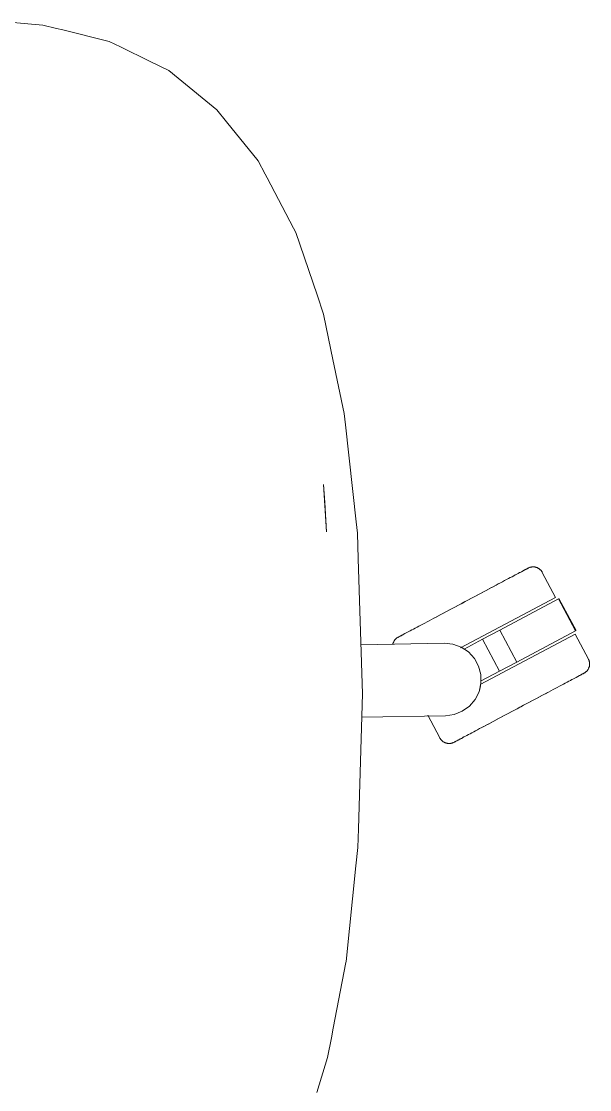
# Model space of a CAD drawing. Header units: millimetres. Extents: x 155927 to 326028, y -36033 to 97293.
# Drawn here: x 191322.5 to 191542.1, y 32012.3 to 32425.4 of the extents above; entities that cross this region are included whole.
import ezdxf

# ---------------------------------------------------------------- set-up
doc = ezdxf.new("R2010")
doc.units = ezdxf.units.MM
doc.header["$MEASUREMENT"] = 0
doc.layers.add('G-IMPT', color=8, linetype='CONTINUOUS', lineweight=9)
doc.layers.add('I-FURN', color=8, linetype='CONTINUOUS', lineweight=9)

msp = doc.modelspace()

# ---------------------------------------------------------------- linework, layer by layer
at = {"layer": 'G-IMPT'}
for p, q in [((191314.94, 32425.37), (191330.82, 32423.92)), ((191330.82, 32423.92), (191336.11, 32422.63)), ((191338.48, 32422.04), (191336.11, 32422.63)), ((191356.42, 32417.64), (191338.48, 32422.04)), ((191360.79, 32415.49), (191356.42, 32417.64)), ((191360.79, 32415.49), (191372.25, 32409.85)), ((191379.42, 32406.32), (191372.25, 32409.85)), ((191383.07, 32403.35), (191379.42, 32406.32)), ((191383.07, 32403.35), (191398.02, 32391.18)), ((191398.02, 32391.18), (191401.78, 32386.51)), ((191413.99, 32371.38), (191401.78, 32386.51)), ((191413.99, 32371.38), (191416.69, 32366.25)), ((191417.42, 32364.87), (191416.69, 32366.25)), ((191417.42, 32364.87), (191427.72, 32345.37)), ((191427.72, 32345.37), (191428.59, 32343.71)), ((191436.74, 32319.62), (191428.59, 32343.71)), ((191436.74, 32319.62), (191439.26, 32312.18)), ((191442.13, 32298.36), (191439.26, 32312.18)), ((191442.89, 32294.68), (191442.13, 32298.36)), ((191442.89, 32294.68), (191447.24, 32273.74)), ((191447.24, 32273.74), (191447.73, 32269.32)), ((191451.86, 32231.87), (191447.73, 32269.32)), ((191439.21, 32246.32), (191439.82, 32239.37)), ((191440.46, 32228.04), (191439.21, 32246.32)), ((191440.46, 32228.04), (191439.82, 32239.37)), ((191451.86, 32231.87), (191452.34, 32227.5)), ((191452.66, 32217.56), (191452.34, 32227.5)), ((191452.66, 32217.56), (191454.37, 32165.38)), ((191454.37, 32165.38), (191452.75, 32113.21)), ((191452.75, 32113.21), (191452.53, 32105.95)), ((191451.8, 32098.89), (191452.53, 32105.95)), ((191447.97, 32061.9), (191451.8, 32098.89)), ((191443.02, 32036.06), (191447.89, 32061.43)), ((191447.97, 32061.9), (191447.89, 32061.43)), ((191443.02, 32036.06), (191442.31, 32032.39)), ((191440.86, 32024.79), (191442.31, 32032.39)), ((191436.66, 32011.18), (191440.86, 32024.79))]:
    msp.add_line(p, q, dxfattribs=at)
at = {"layer": 'I-FURN'}
for p, q in [((191517.24, 32213.37), (191517.51, 32213.52)), ((191517.65, 32213.59), (191517.39, 32213.45)), ((191517.51, 32213.52), (191517.75, 32213.65)), ((191517.87, 32213.71), (191517.65, 32213.59)), ((191517.75, 32213.65), (191517.96, 32213.75)), ((191518.05, 32213.8), (191517.87, 32213.71)), ((191517.96, 32213.75), (191518.12, 32213.84)), ((191518.19, 32213.88), (191518.05, 32213.8)), ((191518.12, 32213.84), (191518.24, 32213.9)), ((191518.29, 32213.93), (191518.19, 32213.88)), ((191518.24, 32213.9), (191518.32, 32213.95)), ((191518.35, 32213.96), (191518.29, 32213.93)), ((191518.32, 32213.95), (191518.36, 32213.97)), ((191518.37, 32213.97), (191518.35, 32213.96)), ((191518.36, 32213.97), (191518.37, 32213.97)), ((191518.37, 32213.97), (191518.51, 32214.04)), ((191518.51, 32214.04), (191518.66, 32214.11)), ((191518.66, 32214.11), (191518.81, 32214.17)), ((191518.81, 32214.17), (191518.96, 32214.23)), ((191518.96, 32214.23), (191519.11, 32214.28)), ((191519.11, 32214.28), (191519.27, 32214.32)), ((191519.27, 32214.32), (191519.43, 32214.36)), ((191519.43, 32214.36), (191519.59, 32214.39)), ((191519.59, 32214.39), (191519.74, 32214.41)), ((191519.74, 32214.41), (191519.9, 32214.43)), ((191519.9, 32214.43), (191520.07, 32214.44)), ((191520.07, 32214.44), (191520.23, 32214.44)), ((191520.23, 32214.44), (191520.39, 32214.44)), ((191520.39, 32214.44), (191520.55, 32214.43)), ((191520.55, 32214.43), (191520.71, 32214.42)), ((191520.71, 32214.42), (191520.87, 32214.4)), ((191520.87, 32214.4), (191521.03, 32214.37)), ((191521.03, 32214.37), (191521.19, 32214.34)), ((191521.19, 32214.34), (191521.34, 32214.3)), ((191521.34, 32214.3), (191521.5, 32214.25)), ((191521.5, 32214.25), (191521.65, 32214.2)), ((191521.65, 32214.2), (191521.8, 32214.14)), ((191521.8, 32214.14), (191521.95, 32214.07)), ((191521.95, 32214.07), (191522.09, 32214)), ((191522.09, 32214), (191522.23, 32213.93)), ((191522.23, 32213.93), (191522.37, 32213.85)), ((191522.37, 32213.85), (191522.51, 32213.76)), ((191522.51, 32213.76), (191522.64, 32213.67)), ((191522.64, 32213.67), (191522.77, 32213.57)), ((191522.77, 32213.57), (191522.89, 32213.47)), ((191522.89, 32213.47), (191523.01, 32213.36)), ((191510.01, 32209.53), (191509.25, 32209.12)), ((191510.75, 32209.92), (191510.01, 32209.53)), ((191511.45, 32210.29), (191510.75, 32209.92)), ((191512.13, 32210.65), (191511.45, 32210.29)), ((191512.78, 32211), (191512.13, 32210.65)), ((191513.39, 32211.33), (191512.78, 32211)), ((191513.98, 32211.64), (191513.39, 32211.33)), ((191513.67, 32211.47), (191514.24, 32211.77)), ((191514.53, 32211.93), (191513.98, 32211.64)), ((191514.24, 32211.77), (191514.77, 32212.06)), ((191515.05, 32212.21), (191514.53, 32211.93)), ((191514.77, 32212.06), (191515.27, 32212.33)), ((191515.53, 32212.46), (191515.05, 32212.21)), ((191515.27, 32212.33), (191515.74, 32212.57)), ((191515.98, 32212.7), (191515.53, 32212.46)), ((191515.74, 32212.57), (191516.17, 32212.8)), ((191516.39, 32212.92), (191515.98, 32212.7)), ((191516.17, 32212.8), (191516.56, 32213.01)), ((191516.76, 32213.12), (191516.39, 32212.92)), ((191516.56, 32213.01), (191516.92, 32213.2)), ((191517.09, 32213.29), (191516.76, 32213.12)), ((191516.92, 32213.2), (191517.24, 32213.37)), ((191517.39, 32213.45), (191517.09, 32213.29)), ((191523.01, 32213.36), (191523.13, 32213.25)), ((191523.13, 32213.25), (191523.24, 32213.13)), ((191523.24, 32213.13), (191523.35, 32213.01)), ((191523.35, 32213.01), (191523.45, 32212.88)), ((191523.45, 32212.88), (191523.54, 32212.75)), ((191523.54, 32212.75), (191523.63, 32212.62)), ((191523.63, 32212.62), (191523.72, 32212.48)), ((191523.72, 32212.48), (191523.8, 32212.34)), ((191523.8, 32212.34), (191523.82, 32212.31)), ((191528.97, 32202.62), (191523.82, 32212.31)), ((191502.34, 32205.45), (191501.4, 32204.95)), ((191501.83, 32205.18), (191502.77, 32205.68)), ((191503.27, 32205.94), (191502.34, 32205.45)), ((191502.77, 32205.68), (191503.69, 32206.17)), ((191504.18, 32206.43), (191503.27, 32205.94)), ((191503.69, 32206.17), (191504.6, 32206.65)), ((191505.08, 32206.91), (191504.18, 32206.43)), ((191504.6, 32206.65), (191505.49, 32207.12)), ((191505.96, 32207.37), (191505.08, 32206.91)), ((191505.49, 32207.12), (191506.35, 32207.58)), ((191506.81, 32207.83), (191505.96, 32207.37)), ((191506.35, 32207.58), (191507.2, 32208.03)), ((191507.65, 32208.27), (191506.81, 32207.83)), ((191508.46, 32208.7), (191507.65, 32208.27)), ((191509.25, 32209.12), (191508.46, 32208.7)), ((191528.97, 32202.62), (191492.22, 32183.08)), ((191494.51, 32201.29), (191493.5, 32200.75)), ((191493.97, 32201), (191494.97, 32201.53)), ((191495.51, 32201.82), (191494.51, 32201.29)), ((191494.97, 32201.53), (191495.97, 32202.06)), ((191496.51, 32202.35), (191495.51, 32201.82)), ((191495.97, 32202.06), (191496.97, 32202.59)), ((191497.5, 32202.88), (191496.51, 32202.35)), ((191496.97, 32202.59), (191497.96, 32203.12)), ((191498.49, 32203.4), (191497.5, 32202.88)), ((191497.96, 32203.12), (191498.94, 32203.64)), ((191499.47, 32203.92), (191498.49, 32203.4)), ((191498.94, 32203.64), (191499.92, 32204.16)), ((191500.44, 32204.44), (191499.47, 32203.92)), ((191499.92, 32204.16), (191500.88, 32204.67)), ((191501.4, 32204.95), (191500.44, 32204.44)), ((191500.88, 32204.67), (191501.83, 32205.18)), ((191507.38, 32190.01), (191530.09, 32202.08)), ((191530.09, 32202.08), (191536.67, 32189.72)), ((191536.84, 32189.81), (191530.26, 32202.18)), ((191486.55, 32197.05), (191485.58, 32196.54)), ((191486.03, 32196.77), (191486.99, 32197.29)), ((191487.52, 32197.57), (191486.55, 32197.05)), ((191486.99, 32197.29), (191487.97, 32197.81)), ((191488.5, 32198.09), (191487.52, 32197.57)), ((191487.97, 32197.81), (191488.96, 32198.33)), ((191489.5, 32198.62), (191488.5, 32198.09)), ((191488.96, 32198.33), (191489.95, 32198.86)), ((191490.49, 32199.15), (191489.5, 32198.62)), ((191489.95, 32198.86), (191490.95, 32199.39)), ((191491.49, 32199.68), (191490.49, 32199.15)), ((191490.95, 32199.39), (191491.96, 32199.93)), ((191492.5, 32200.22), (191491.49, 32199.68)), ((191491.96, 32199.93), (191492.96, 32200.46)), ((191493.5, 32200.75), (191492.5, 32200.22)), ((191492.96, 32200.46), (191493.97, 32201)), ((191479.26, 32193.18), (191478.44, 32192.74)), ((191480.11, 32193.63), (191479.26, 32193.18)), ((191480.98, 32194.09), (191480.11, 32193.63)), ((191481.87, 32194.56), (191480.98, 32194.09)), ((191482.77, 32195.04), (191481.87, 32194.56)), ((191482.28, 32194.78), (191483.19, 32195.27)), ((191483.69, 32195.53), (191482.77, 32195.04)), ((191483.19, 32195.27), (191484.12, 32195.76)), ((191484.63, 32196.03), (191483.69, 32195.53)), ((191484.12, 32195.76), (191485.07, 32196.27)), ((191485.58, 32196.54), (191484.63, 32196.03)), ((191485.07, 32196.27), (191486.03, 32196.77)), ((191470.49, 32188.51), (191470.94, 32188.75)), ((191471.19, 32188.89), (191470.73, 32188.64)), ((191470.94, 32188.75), (191471.42, 32189.01)), ((191471.69, 32189.15), (191471.19, 32188.89)), ((191471.42, 32189.01), (191471.93, 32189.28)), ((191472.23, 32189.44), (191471.69, 32189.15)), ((191471.93, 32189.28), (191472.49, 32189.58)), ((191472.8, 32189.74), (191472.23, 32189.44)), ((191472.49, 32189.58), (191473.07, 32189.89)), ((191473.4, 32190.06), (191472.8, 32189.74)), ((191474.03, 32190.4), (191473.4, 32190.06)), ((191474.7, 32190.75), (191474.03, 32190.4)), ((191475.39, 32191.12), (191474.7, 32190.75)), ((191476.11, 32191.5), (191475.39, 32191.12)), ((191476.86, 32191.9), (191476.11, 32191.5)), ((191477.64, 32192.31), (191476.86, 32191.9)), ((191478.44, 32192.74), (191477.64, 32192.31)), ((191500.74, 32186.48), (191507.38, 32190.01)), ((191507.38, 32190.01), (191513.96, 32177.65)), ((191536.67, 32189.72), (191513.96, 32177.65)), ((191453.75, 32184.34), (191485.94, 32184.9)), ((191466.06, 32184.61), (191466.1, 32184.76)), ((191466.1, 32184.76), (191466.15, 32184.92)), ((191466.15, 32184.92), (191466.2, 32185.07)), ((191466.2, 32185.07), (191466.26, 32185.22)), ((191466.26, 32185.22), (191466.33, 32185.37)), ((191466.33, 32185.37), (191466.4, 32185.51)), ((191466.4, 32185.51), (191466.47, 32185.65)), ((191466.47, 32185.65), (191466.55, 32185.79)), ((191466.55, 32185.79), (191466.64, 32185.93)), ((191466.64, 32185.93), (191466.73, 32186.06)), ((191466.73, 32186.06), (191466.83, 32186.19)), ((191466.83, 32186.19), (191466.93, 32186.31)), ((191466.93, 32186.31), (191467.04, 32186.43)), ((191467.04, 32186.43), (191467.15, 32186.55)), ((191467.15, 32186.55), (191467.27, 32186.66)), ((191467.27, 32186.66), (191467.39, 32186.77)), ((191467.39, 32186.77), (191467.52, 32186.87)), ((191467.52, 32186.87), (191467.65, 32186.96)), ((191467.65, 32186.96), (191467.78, 32187.05)), ((191467.78, 32187.05), (191467.92, 32187.14)), ((191467.92, 32187.14), (191468.06, 32187.22)), ((191468.06, 32187.22), (191468.1, 32187.24)), ((191468.14, 32187.27), (191468.1, 32187.24)), ((191468.1, 32187.24), (191468.12, 32187.25)), ((191468.1, 32187.24), (191468.1, 32187.24)), ((191468.12, 32187.25), (191468.18, 32187.28)), ((191468.22, 32187.31), (191468.14, 32187.27)), ((191468.18, 32187.28), (191468.28, 32187.34)), ((191468.35, 32187.37), (191468.22, 32187.31)), ((191468.28, 32187.34), (191468.42, 32187.41)), ((191468.51, 32187.46), (191468.35, 32187.37)), ((191468.42, 32187.41), (191468.6, 32187.51)), ((191468.71, 32187.57), (191468.51, 32187.46)), ((191468.6, 32187.51), (191468.82, 32187.62)), ((191468.95, 32187.7), (191468.71, 32187.57)), ((191468.82, 32187.62), (191469.07, 32187.76)), ((191469.23, 32187.84), (191468.95, 32187.7)), ((191469.07, 32187.76), (191469.37, 32187.92)), ((191469.55, 32188.01), (191469.23, 32187.84)), ((191469.37, 32187.92), (191469.71, 32188.1)), ((191469.9, 32188.2), (191469.55, 32188.01)), ((191469.71, 32188.1), (191470.08, 32188.3)), ((191470.3, 32188.41), (191469.9, 32188.2)), ((191470.08, 32188.3), (191470.49, 32188.51)), ((191470.73, 32188.64), (191470.3, 32188.41)), ((191485.94, 32184.9), (191489.3, 32184.55)), ((191493.6, 32182.68), (191500.74, 32186.48)), ((191536.48, 32188.49), (191499.76, 32168.97)), ((191500.74, 32186.48), (191507.32, 32174.12)), ((191541.63, 32178.81), (191536.48, 32188.49)), ((191489.3, 32184.55), (191492.47, 32183.41)), ((191492.47, 32183.41), (191495.28, 32181.54)), ((191495.28, 32181.54), (191497.56, 32179.05)), ((191497.56, 32179.05), (191499.18, 32176.1)), ((191513.96, 32177.65), (191507.32, 32174.12)), ((191541.63, 32178.81), (191541.7, 32178.66)), ((191541.7, 32178.66), (191541.77, 32178.52)), ((191541.77, 32178.52), (191541.83, 32178.37)), ((191541.83, 32178.37), (191541.89, 32178.22)), ((191541.89, 32178.22), (191541.94, 32178.06)), ((191541.94, 32178.06), (191541.98, 32177.91)), ((191541.98, 32177.91), (191542.02, 32177.75)), ((191542.02, 32177.75), (191542.05, 32177.59)), ((191542.06, 32176.31), (191542.03, 32176.15)), ((191542.05, 32177.59), (191542.07, 32177.43)), ((191542.08, 32176.47), (191542.06, 32176.31)), ((191542.07, 32177.43), (191542.09, 32177.27)), ((191542.09, 32176.63), (191542.08, 32176.47)), ((191542.09, 32177.27), (191542.1, 32177.11)), ((191542.1, 32176.79), (191542.09, 32176.63)), ((191542.1, 32177.11), (191542.1, 32176.95)), ((191542.1, 32176.95), (191542.1, 32176.79)), ((191499.18, 32176.1), (191500.04, 32172.83)), ((191500.04, 32172.83), (191500.1, 32169.46)), ((191507.32, 32174.12), (191500.17, 32170.32)), ((191537.33, 32171.96), (191537.76, 32172.19)), ((191537.98, 32172.3), (191537.57, 32172.08)), ((191537.76, 32172.19), (191538.16, 32172.4)), ((191538.35, 32172.5), (191537.98, 32172.3)), ((191538.16, 32172.4), (191538.51, 32172.58)), ((191538.69, 32172.68), (191538.35, 32172.5)), ((191538.51, 32172.58), (191538.83, 32172.75)), ((191538.99, 32172.84), (191538.69, 32172.68)), ((191538.83, 32172.75), (191539.11, 32172.9)), ((191539.24, 32172.97), (191538.99, 32172.84)), ((191539.11, 32172.9), (191539.35, 32173.03)), ((191539.46, 32173.09), (191539.24, 32172.97)), ((191539.35, 32173.03), (191539.55, 32173.14)), ((191539.64, 32173.19), (191539.46, 32173.09)), ((191539.55, 32173.14), (191539.71, 32173.22)), ((191539.78, 32173.26), (191539.64, 32173.19)), ((191539.71, 32173.22), (191539.84, 32173.29)), ((191539.88, 32173.31), (191539.78, 32173.26)), ((191539.84, 32173.29), (191539.92, 32173.33)), ((191539.95, 32173.35), (191539.88, 32173.31)), ((191539.92, 32173.33), (191539.96, 32173.35)), ((191539.97, 32173.36), (191539.95, 32173.35)), ((191539.96, 32173.35), (191539.97, 32173.36)), ((191540, 32173.38), (191539.97, 32173.36)), ((191540.14, 32173.46), (191540, 32173.38)), ((191540.28, 32173.54), (191540.14, 32173.46)), ((191540.41, 32173.63), (191540.28, 32173.54)), ((191540.54, 32173.73), (191540.41, 32173.63)), ((191540.67, 32173.83), (191540.54, 32173.73)), ((191540.79, 32173.94), (191540.67, 32173.83)), ((191540.91, 32174.05), (191540.79, 32173.94)), ((191541.02, 32174.16), (191540.91, 32174.05)), ((191541.13, 32174.28), (191541.02, 32174.16)), ((191541.23, 32174.41), (191541.13, 32174.28)), ((191541.33, 32174.54), (191541.23, 32174.41)), ((191541.42, 32174.67), (191541.33, 32174.54)), ((191541.51, 32174.8), (191541.42, 32174.67)), ((191541.59, 32174.94), (191541.51, 32174.8)), ((191541.66, 32175.09), (191541.59, 32174.94)), ((191541.73, 32175.23), (191541.66, 32175.09)), ((191541.8, 32175.38), (191541.73, 32175.23)), ((191541.86, 32175.53), (191541.8, 32175.38)), ((191541.91, 32175.68), (191541.86, 32175.53)), ((191541.96, 32175.84), (191541.91, 32175.68)), ((191542, 32175.99), (191541.96, 32175.84)), ((191542.03, 32176.15), (191542, 32175.99)), ((191500.1, 32169.46), (191499.35, 32166.17)), ((191529.62, 32167.86), (191530.42, 32168.28)), ((191530.42, 32168.28), (191531.2, 32168.7)), ((191531.2, 32168.7), (191531.95, 32169.09)), ((191531.95, 32169.09), (191532.67, 32169.48)), ((191532.67, 32169.48), (191533.36, 32169.85)), ((191533.36, 32169.85), (191534.03, 32170.2)), ((191534.03, 32170.2), (191534.66, 32170.54)), ((191534.66, 32170.54), (191535.26, 32170.86)), ((191535.57, 32171.02), (191534.99, 32170.71)), ((191535.26, 32170.86), (191535.83, 32171.16)), ((191536.13, 32171.32), (191535.57, 32171.02)), ((191535.83, 32171.16), (191536.37, 32171.44)), ((191536.64, 32171.59), (191536.13, 32171.32)), ((191536.37, 32171.44), (191536.87, 32171.71)), ((191537.12, 32171.85), (191536.64, 32171.59)), ((191536.87, 32171.71), (191537.33, 32171.96)), ((191537.57, 32172.08), (191537.12, 32171.85)), ((191499.35, 32166.17), (191497.84, 32163.16)), ((191521.51, 32163.55), (191522.48, 32164.06)), ((191522.99, 32164.33), (191522.04, 32163.82)), ((191522.48, 32164.06), (191523.43, 32164.56)), ((191523.94, 32164.83), (191522.99, 32164.33)), ((191523.43, 32164.56), (191524.37, 32165.06)), ((191524.87, 32165.33), (191523.94, 32164.83)), ((191524.37, 32165.06), (191525.29, 32165.55)), ((191525.78, 32165.81), (191524.87, 32165.33)), ((191525.29, 32165.55), (191526.19, 32166.03)), ((191526.19, 32166.03), (191527.08, 32166.51)), ((191527.08, 32166.51), (191527.95, 32166.97)), ((191527.95, 32166.97), (191528.8, 32167.42)), ((191528.8, 32167.42), (191529.62, 32167.86)), ((191495.64, 32160.6), (191492.9, 32158.63)), ((191497.84, 32163.16), (191495.64, 32160.6)), ((191513.55, 32159.31), (191514.56, 32159.85)), ((191515.1, 32160.14), (191514.09, 32159.6)), ((191514.56, 32159.85), (191515.56, 32160.38)), ((191516.1, 32160.67), (191515.1, 32160.14)), ((191515.56, 32160.38), (191516.57, 32160.92)), ((191517.11, 32161.2), (191516.1, 32160.67)), ((191516.57, 32160.92), (191517.57, 32161.45)), ((191518.11, 32161.73), (191517.11, 32161.2)), ((191517.57, 32161.45), (191518.56, 32161.98)), ((191519.1, 32162.26), (191518.11, 32161.73)), ((191518.56, 32161.98), (191519.56, 32162.5)), ((191520.09, 32162.79), (191519.1, 32162.26)), ((191519.56, 32162.5), (191520.54, 32163.03)), ((191521.07, 32163.31), (191520.09, 32162.79)), ((191520.54, 32163.03), (191521.51, 32163.55)), ((191522.04, 32163.82), (191521.07, 32163.31)), ((191486.43, 32156.91), (191454.09, 32156.35)), ((191479.54, 32157.13), (191484.24, 32148.29)), ((191489.77, 32157.38), (191486.43, 32156.91)), ((191492.9, 32158.63), (191489.77, 32157.38)), ((191505.72, 32155.15), (191506.66, 32155.65)), ((191507.18, 32155.92), (191506.23, 32155.42)), ((191506.66, 32155.65), (191507.62, 32156.16)), ((191508.14, 32156.44), (191507.18, 32155.92)), ((191507.62, 32156.16), (191508.59, 32156.67)), ((191509.12, 32156.95), (191508.14, 32156.44)), ((191508.59, 32156.67), (191509.57, 32157.19)), ((191510.1, 32157.48), (191509.12, 32156.95)), ((191509.57, 32157.19), (191510.56, 32157.72)), ((191511.09, 32158), (191510.1, 32157.48)), ((191510.56, 32157.72), (191511.55, 32158.25)), ((191512.09, 32158.53), (191511.09, 32158)), ((191511.55, 32158.25), (191512.55, 32158.78)), ((191513.09, 32159.07), (191512.09, 32158.53)), ((191512.55, 32158.78), (191513.55, 32159.31)), ((191514.09, 32159.6), (191513.09, 32159.07)), ((191498.81, 32151.47), (191499.6, 32151.89)), ((191499.6, 32151.89), (191500.41, 32152.33)), ((191500.41, 32152.33), (191501.25, 32152.77)), ((191501.71, 32153.01), (191500.86, 32152.56)), ((191501.25, 32152.77), (191502.1, 32153.22)), ((191502.57, 32153.48), (191501.71, 32153.01)), ((191502.1, 32153.22), (191502.98, 32153.69)), ((191503.46, 32153.95), (191502.57, 32153.48)), ((191502.98, 32153.69), (191503.88, 32154.17)), ((191504.37, 32154.43), (191503.46, 32153.95)), ((191503.88, 32154.17), (191504.79, 32154.65)), ((191505.29, 32154.92), (191504.37, 32154.43)), ((191504.79, 32154.65), (191505.72, 32155.15)), ((191506.23, 32155.42), (191505.29, 32154.92)), ((191484.26, 32148.25), (191484.24, 32148.29)), ((191484.34, 32148.11), (191484.26, 32148.25)), ((191484.43, 32147.98), (191484.34, 32148.11)), ((191484.52, 32147.84), (191484.43, 32147.98)), ((191484.61, 32147.71), (191484.52, 32147.84)), ((191484.71, 32147.59), (191484.61, 32147.71)), ((191484.82, 32147.47), (191484.71, 32147.59)), ((191484.93, 32147.35), (191484.82, 32147.47)), ((191491.14, 32147.4), (191490.83, 32147.23)), ((191490.97, 32147.3), (191491.3, 32147.48)), ((191491.5, 32147.59), (191491.14, 32147.4)), ((191491.3, 32147.48), (191491.68, 32147.68)), ((191491.89, 32147.8), (191491.5, 32147.59)), ((191491.68, 32147.68), (191492.09, 32147.9)), ((191492.32, 32148.02), (191491.89, 32147.8)), ((191492.09, 32147.9), (191492.53, 32148.14)), ((191492.79, 32148.27), (191492.32, 32148.02)), ((191492.53, 32148.14), (191493.01, 32148.39)), ((191493.29, 32148.54), (191492.79, 32148.27)), ((191493.01, 32148.39), (191493.53, 32148.67)), ((191493.82, 32148.82), (191493.29, 32148.54)), ((191493.53, 32148.67), (191494.08, 32148.96)), ((191494.39, 32149.13), (191493.82, 32148.82)), ((191494.08, 32148.96), (191494.67, 32149.27)), ((191494.67, 32149.27), (191495.28, 32149.6)), ((191495.28, 32149.6), (191495.93, 32149.94)), ((191495.93, 32149.94), (191496.61, 32150.3)), ((191496.61, 32150.3), (191497.31, 32150.68)), ((191497.31, 32150.68), (191498.05, 32151.07)), ((191498.05, 32151.07), (191498.81, 32151.47)), ((191485.05, 32147.24), (191484.93, 32147.35)), ((191485.17, 32147.13), (191485.05, 32147.24)), ((191485.29, 32147.03), (191485.17, 32147.13)), ((191485.42, 32146.93), (191485.29, 32147.03)), ((191485.55, 32146.84), (191485.42, 32146.93)), ((191485.69, 32146.75), (191485.55, 32146.84)), ((191485.83, 32146.67), (191485.69, 32146.75)), ((191485.97, 32146.59), (191485.83, 32146.67)), ((191486.11, 32146.52), (191485.97, 32146.59)), ((191486.26, 32146.46), (191486.11, 32146.52)), ((191486.41, 32146.4), (191486.26, 32146.46)), ((191486.56, 32146.35), (191486.41, 32146.4)), ((191486.72, 32146.3), (191486.56, 32146.35)), ((191486.87, 32146.26), (191486.72, 32146.3)), ((191487.03, 32146.23), (191486.87, 32146.26)), ((191487.19, 32146.2), (191487.03, 32146.23)), ((191487.35, 32146.18), (191487.19, 32146.2)), ((191487.51, 32146.16), (191487.35, 32146.18)), ((191487.67, 32146.16), (191487.51, 32146.16)), ((191487.83, 32146.15), (191487.67, 32146.16)), ((191487.99, 32146.16), (191487.83, 32146.15)), ((191488.16, 32146.17), (191487.99, 32146.16)), ((191488.32, 32146.19), (191488.16, 32146.17)), ((191488.48, 32146.21), (191488.32, 32146.19)), ((191488.63, 32146.24), (191488.48, 32146.21)), ((191488.79, 32146.28), (191488.63, 32146.24)), ((191488.95, 32146.32), (191488.79, 32146.28)), ((191489.1, 32146.37), (191488.95, 32146.32)), ((191489.25, 32146.42), (191489.1, 32146.37)), ((191489.4, 32146.49), (191489.25, 32146.42)), ((191489.55, 32146.55), (191489.4, 32146.49)), ((191489.69, 32146.63), (191489.55, 32146.55)), ((191489.69, 32146.63), (191489.71, 32146.64)), ((191489.7, 32146.63), (191489.69, 32146.63)), ((191489.74, 32146.65), (191489.7, 32146.63)), ((191489.71, 32146.64), (191489.77, 32146.67)), ((191489.82, 32146.69), (191489.74, 32146.65)), ((191489.77, 32146.67), (191489.87, 32146.72)), ((191489.94, 32146.76), (191489.82, 32146.69)), ((191489.87, 32146.72), (191490.01, 32146.8)), ((191490.1, 32146.84), (191489.94, 32146.76)), ((191490.01, 32146.8), (191490.19, 32146.89)), ((191490.31, 32146.95), (191490.1, 32146.84)), ((191490.19, 32146.89), (191490.41, 32147.01)), ((191490.55, 32147.08), (191490.31, 32146.95)), ((191490.41, 32147.01), (191490.67, 32147.15)), ((191490.83, 32147.23), (191490.55, 32147.08)), ((191490.67, 32147.15), (191490.97, 32147.3))]:
    msp.add_line(p, q, dxfattribs=at)
msp.add_arc((191486.37, 32170.91), 13.81, 342.664, 347.6527, dxfattribs=at)
msp.add_open_spline([(191499.98, 32168.55), (191499.91, 32168.11), (191499.81, 32167.69), (191499.69, 32167.27)], degree=3, dxfattribs=at)

doc.saveas('drawing.dxf')
